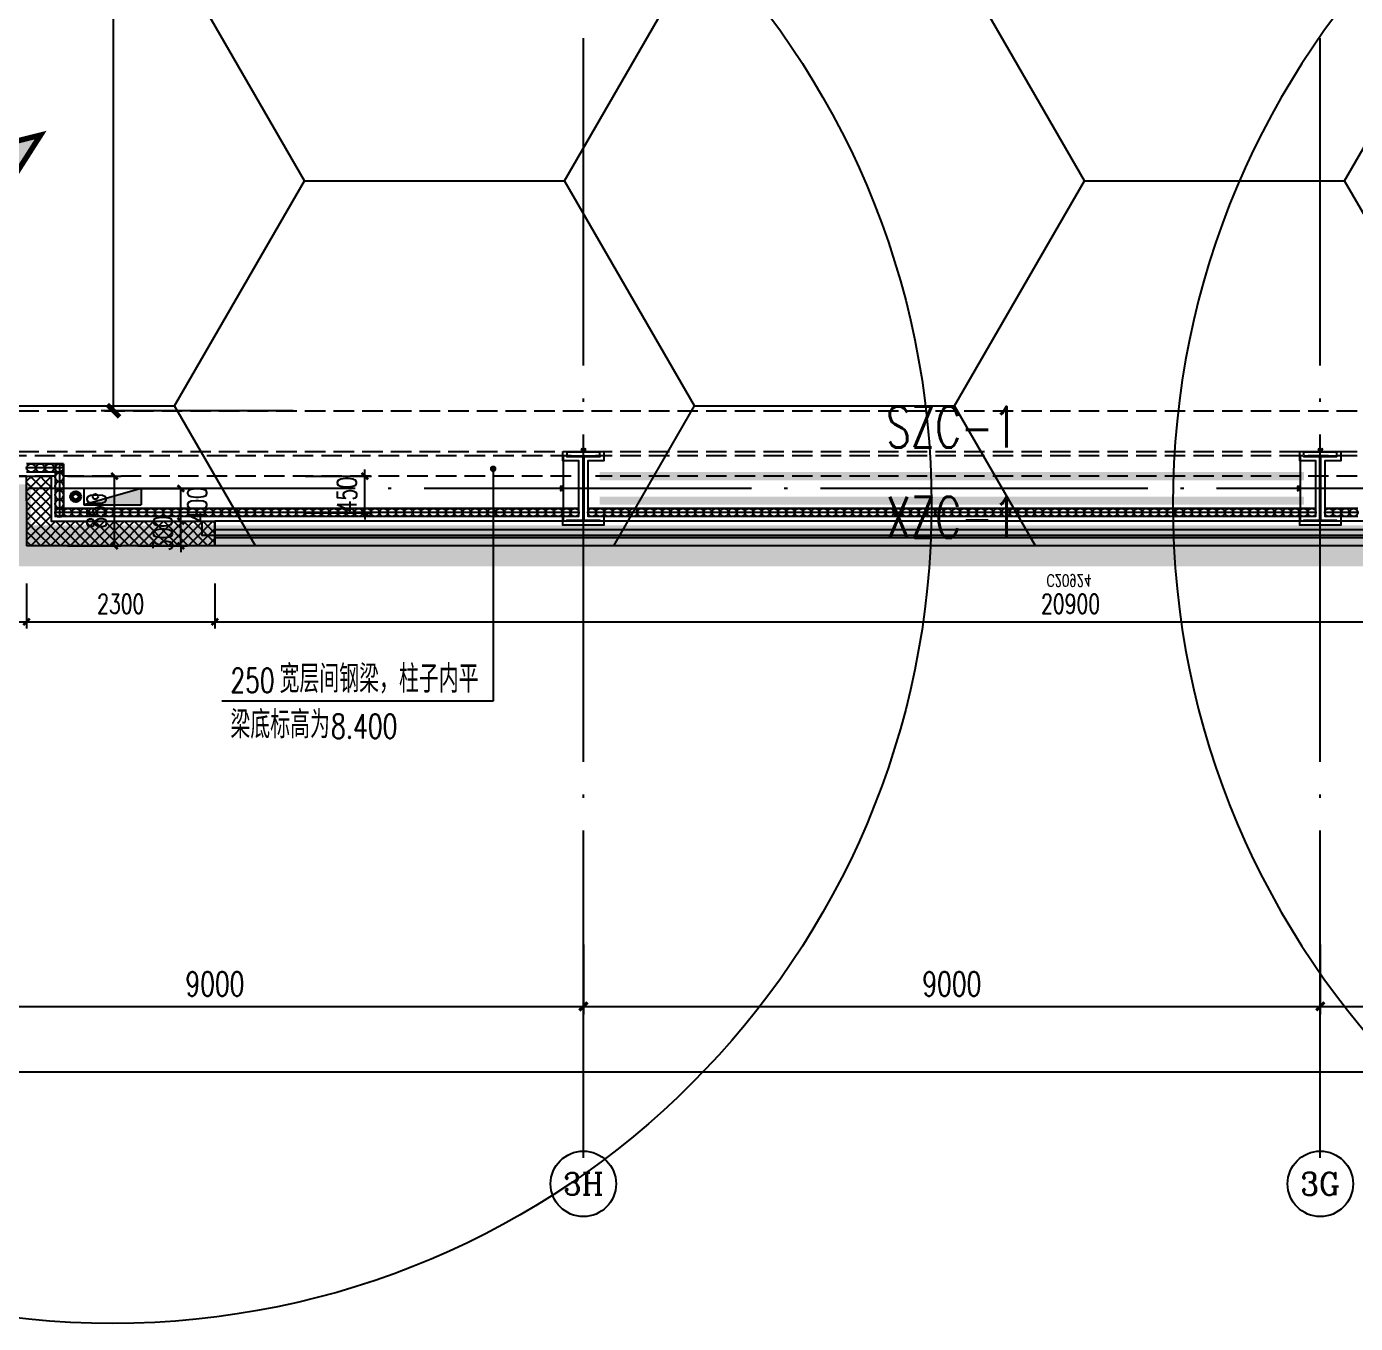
# Model space of a CAD drawing. Extents: x -821772 to -21949, y 506164 to 1049594.
# Drawn here: x -198654 to -182425, y 538719 to 554563 of the extents above; entities that cross this region are included whole.
import ezdxf
from ezdxf.enums import TextEntityAlignment as Align
from ezdxf.xclip import XClip

# ---------------------------------------------------------------- set-up
doc = ezdxf.new("R2010")
doc.units = 0
doc.header["$LTSCALE"] = 1000
doc.header["$MEASUREMENT"] = 0
doc.header["$XCLIPFRAME"] = 2
for name, pattern in [('10平面20250807_t3$0$CENTER', [2, 1.25, -0.25, 0.25, -0.25]), ('10平面20250807_t3$0$DASH', [0.35, 0.25, -0.1]), ('10平面20250807_t3$0$DOTE', [2.42, 2, -0.2, 0.02, -0.2]), ('DASH', [0.35, 0.25, -0.1])]:
    doc.linetypes.add(name, pattern=pattern)
doc.layers.get('Defpoints').update_dxf_attribs({"color": 210})
for name, color, linetype, lineweight in [('1-防火分区线', 201, 'DASH', 50), ('10平面20250807_t3$0$LG-ZF消防', 1, 'Continuous', 60), ('10平面20250807_t3$0$THIN', 8, 'Continuous', 0), ('10平面20250807_t3$0$柱间支撑', 8, '10平面20250807_t3$0$CENTER', 0)]:
    doc.layers.add(name, color=color, linetype=linetype, lineweight=lineweight)
for name, color, linetype in [('10平面20250807_t3$0$A-AXIS-D', 8, 'Continuous'), ('10平面20250807_t3$0$A-AXIS-DOTE', 8, '10平面20250807_t3$0$DOTE'), ('10平面20250807_t3$0$A-AXIS-DP', 8, 'Continuous'), ('10平面20250807_t3$0$A-AXIS-SYMB', 8, 'Continuous'), ('10平面20250807_t3$0$A-HATCH-2', 8, 'Continuous'), ('10平面20250807_t3$0$A-HRAIL', 8, 'Continuous'), ('10平面20250807_t3$0$A-LIN-V', 8, 'Continuous'), ('10平面20250807_t3$0$A-SFCE', 8, 'Continuous'), ('10平面20250807_t3$0$A-WINDOW', 8, 'Continuous'), ('10平面20250807_t3$0$AS-COLN', 8, 'Continuous'), ('10平面20250807_t3$0$AS-WALL', 8, 'Continuous'), ('10平面20250807_t3$0$AS-结构边线层', 8, 'Continuous'), ('10平面20250807_t3$0$DIM_SYMB', 8, 'Continuous'), ('10平面20250807_t3$0$PUB_HATCH', 8, 'Continuous'), ('10平面20250807_t3$0$PUB_TEXT', 8, 'Continuous'), ('10平面20250807_t3$0$SB_ZF消火栓', 10, 'Continuous'), ('10平面20250807_t3$0$SB_ZF消火栓M', 10, 'Continuous'), ('10平面20250807_t3$0$建-窗', 8, 'Continuous'), ('10平面20250807_t3$0$建-门窗编号', 8, 'Continuous'), ('PUB_HATCH', 8, 'Continuous'), ('指示', 1, 'Continuous')]:
    doc.layers.add(name, color=color, linetype=linetype)
doc.styles.add('10平面20250807_t3$0$_TCH_AXIS', font='COMPLEX', dxfattribs={"bigfont": 'GBCBIG'})
doc.styles.add('10平面20250807_t3$0$_TCH_DIM', font='SIMPLEX', dxfattribs={"bigfont": 'GBCBIG'})
doc.styles.add('10平面20250807_t3$0$_TCH_DIM_T3', font='SIMPLEX', dxfattribs={"width": 0.705882, "bigfont": 'GBCBIG'})
doc.styles.add('10平面20250807_t3$0$A-WIN-LABEL', font='SIMPLEX', dxfattribs={"bigfont": 'GBCBIG'})
doc.styles.add('10平面20250807_t3$0$TSSD_Rein', font='tj-romans1.shx', dxfattribs={"width": 0.7, "bigfont": 'tj-hztxt.shx'})
doc.dimstyles.new('10平面20250807_t3$0$_TCH_ARCH&&10', dxfattribs={"dimtxt": 29.75, "dimasz": 10, "dimexe": 10, "dimexo": 10, "dimgap": 12.625, "dimtad": 1, "dimdec": 0, "dimzin": 0, "dimdsep": 46, "dimtxsty": '10平面20250807_t3$0$_TCH_DIM_T3', "dimblk": '10平面20250807_t3$0$_ArchTick', "dimcen": 0.09, "dimclrt": 7, "dimazin": 2, "dimtfac": 1, "dimtdec": 0, "dimtix": 1, "dimtmove": 2, "dimatfit": 3, "dimfxl": 0, "dimtolj": 1, "dimtzin": 0, "dimarcsym": 0})
doc.dimstyles.new('10平面20250807_t3$0$_TCH_ARCH&&100', dxfattribs={"dimtxt": 297.5, "dimasz": 100, "dimexe": 100, "dimexo": 100, "dimgap": 126.25, "dimtad": 1, "dimdec": 0, "dimzin": 0, "dimdsep": 46, "dimtxsty": '10平面20250807_t3$0$_TCH_DIM_T3', "dimblk": '10平面20250807_t3$0$_ArchTick', "dimcen": 0.09, "dimclrt": 7, "dimazin": 2, "dimtfac": 1, "dimtdec": 0, "dimtix": 1, "dimtmove": 2, "dimatfit": 3, "dimfxl": 0, "dimtolj": 1, "dimtzin": 0, "dimarcsym": 0})
doc.dimstyles.new('10平面20250807_t3$0$_TCH_ARCH&&150', dxfattribs={"dimtxt": 446.25, "dimasz": 150, "dimexe": 150, "dimexo": 150, "dimgap": 189.375, "dimtad": 1, "dimdec": 0, "dimzin": 0, "dimdsep": 46, "dimtxsty": '10平面20250807_t3$0$_TCH_DIM_T3', "dimblk": '10平面20250807_t3$0$_ArchTick', "dimcen": 0.09, "dimclrt": 7, "dimazin": 2, "dimtfac": 1, "dimtdec": 0, "dimtix": 1, "dimtmove": 2, "dimatfit": 3, "dimfxl": 0, "dimtolj": 1, "dimtzin": 0, "dimarcsym": 0})
doc.dimstyles.new('10平面20250807_t3$0$_TCH_ARCH&&80', dxfattribs={"dimtxt": 238, "dimasz": 80, "dimexe": 80, "dimexo": 80, "dimgap": 101, "dimtad": 1, "dimdec": 0, "dimzin": 0, "dimdsep": 46, "dimtxsty": '10平面20250807_t3$0$_TCH_DIM_T3', "dimblk": '10平面20250807_t3$0$_ArchTick', "dimcen": 0.09, "dimclrt": 7, "dimazin": 2, "dimtfac": 1, "dimtdec": 0, "dimtix": 1, "dimtmove": 2, "dimatfit": 3, "dimfxl": 0, "dimtolj": 1, "dimtzin": 0, "dimarcsym": 0})
pattern_1 = [(45, (60, 0), (-60.000061, 60.000061), []), (135, (60, 0), (-60.000061, -60.000061), [])]

# ---------------------------------------------------------------- blocks, each defined once
blk = doc.blocks.new('指示')
at = {"layer": '指示'}
blk.add_hatch(color=8, dxfattribs=at).paths.add_polyline_path([(-248568, -61667), (-245540, -56919), (-242513, -61667), (-245540, -60909)])
at = {"layer": '指示', "color": 240, "const_width": 200}
blk.add_lwpolyline([(-248568, -61667), (-245540, -56919), (-242513, -61667), (-245540, -60909)], close=True, dxfattribs=at)
blk = doc.blocks.new('10平面20250807_t3$0$_ArchTick')
at = {"color": 0, "linetype": 'ByBlock', "const_width": 0.4}
blk.add_lwpolyline([(-0.5, -0.5), (0.5, 0.5)], dxfattribs=at)
blk = doc.blocks.new('*D9916')
at = {"layer": '10平面20250807_t3$0$A-AXIS-D', "color": 0, "lineweight": -2}
for p, q in [((19882, -261470), (19882, -262328)), ((28882, -261470), (28882, -262328)), ((19882, -262228), (28882, -262228))]:
    blk.add_line(p, q, dxfattribs=at)
at = {"layer": 'Defpoints', "color": 0}
for p in [(19882, -261370), (28882, -261370), (28882, -262228)]:
    blk.add_point(p, dxfattribs=at)
at = {"layer": '10平面20250807_t3$0$A-AXIS-D', "color": 0, "lineweight": -2, "xscale": 100, "yscale": 100, "zscale": 100, "rotation": 180}
blk.add_blockref('10平面20250807_t3$0$_ArchTick', (19882, -262228), dxfattribs=at)
at = {"layer": '10平面20250807_t3$0$A-AXIS-D', "color": 0, "lineweight": -2, "xscale": 100, "yscale": 100, "zscale": 100}
blk.add_blockref('10平面20250807_t3$0$_ArchTick', (28882, -262228), dxfattribs=at)
at = {"layer": '10平面20250807_t3$0$A-AXIS-D', "color": 7, "insert": (24382, -261953), "char_height": 297.5, "attachment_point": 5, "style": '10平面20250807_t3$0$_TCH_DIM_T3'}
blk.add_mtext('\\A1;9000', dxfattribs=at)
blk = doc.blocks.new('*D9917')
at = {"layer": '10平面20250807_t3$0$A-AXIS-D', "color": 0, "lineweight": -2}
for p, q in [((28882, -261470), (28882, -262328)), ((37882, -261470), (37882, -262328)), ((28882, -262228), (37882, -262228))]:
    blk.add_line(p, q, dxfattribs=at)
at = {"layer": 'Defpoints', "color": 0}
for p in [(28882, -261370), (37882, -261370), (37882, -262228)]:
    blk.add_point(p, dxfattribs=at)
at = {"layer": '10平面20250807_t3$0$A-AXIS-D', "color": 0, "lineweight": -2, "xscale": 100, "yscale": 100, "zscale": 100, "rotation": 180}
blk.add_blockref('10平面20250807_t3$0$_ArchTick', (28882, -262228), dxfattribs=at)
at = {"layer": '10平面20250807_t3$0$A-AXIS-D', "color": 0, "lineweight": -2, "xscale": 100, "yscale": 100, "zscale": 100}
blk.add_blockref('10平面20250807_t3$0$_ArchTick', (37882, -262228), dxfattribs=at)
at = {"layer": '10平面20250807_t3$0$A-AXIS-D', "color": 7, "insert": (33382, -261953), "char_height": 297.5, "attachment_point": 5, "style": '10平面20250807_t3$0$_TCH_DIM_T3'}
blk.add_mtext('\\A1;9000', dxfattribs=at)
blk = doc.blocks.new('*D9918')
at = {"layer": '10平面20250807_t3$0$A-AXIS-D', "color": 0, "lineweight": -2}
for p, q in [((37882, -261470), (37882, -262328)), ((46882, -261470), (46882, -262328)), ((37882, -262228), (46882, -262228))]:
    blk.add_line(p, q, dxfattribs=at)
at = {"layer": 'Defpoints', "color": 0}
for p in [(37882, -261370), (46882, -261370), (46882, -262228)]:
    blk.add_point(p, dxfattribs=at)
at = {"layer": '10平面20250807_t3$0$A-AXIS-D', "color": 0, "lineweight": -2, "xscale": 100, "yscale": 100, "zscale": 100, "rotation": 180}
blk.add_blockref('10平面20250807_t3$0$_ArchTick', (37882, -262228), dxfattribs=at)
at = {"layer": '10平面20250807_t3$0$A-AXIS-D', "color": 0, "lineweight": -2, "xscale": 100, "yscale": 100, "zscale": 100}
blk.add_blockref('10平面20250807_t3$0$_ArchTick', (46882, -262228), dxfattribs=at)
at = {"layer": '10平面20250807_t3$0$A-AXIS-D', "color": 7, "insert": (42382, -261953), "char_height": 297.5, "attachment_point": 5, "style": '10平面20250807_t3$0$_TCH_DIM_T3'}
blk.add_mtext('\\A1;9000', dxfattribs=at)
blk = doc.blocks.new('*D10049')
at = {"layer": '10平面20250807_t3$0$A-AXIS-D', "color": 0, "lineweight": -2}
for p, q in [((-93018, -261570), (-93018, -263128)), ((92682, -261570), (92682, -263128)), ((-93018, -263028), (92682, -263028))]:
    blk.add_line(p, q, dxfattribs=at)
at = {"layer": 'Defpoints', "color": 0}
for p in [(-93018, -261470), (92682, -261470), (92682, -263028)]:
    blk.add_point(p, dxfattribs=at)
at = {"layer": '10平面20250807_t3$0$A-AXIS-D', "color": 0, "lineweight": -2, "xscale": 100, "yscale": 100, "zscale": 100, "rotation": 180}
blk.add_blockref('10平面20250807_t3$0$_ArchTick', (-93018, -263028), dxfattribs=at)
at = {"layer": '10平面20250807_t3$0$A-AXIS-D', "color": 0, "lineweight": -2, "xscale": 100, "yscale": 100, "zscale": 100}
blk.add_blockref('10平面20250807_t3$0$_ArchTick', (92682, -263028), dxfattribs=at)
at = {"layer": '10平面20250807_t3$0$A-AXIS-D', "color": 7, "insert": (-168, -262753), "char_height": 297.5, "attachment_point": 5, "style": '10平面20250807_t3$0$_TCH_DIM_T3'}
blk.add_mtext('\\A1;185700', dxfattribs=at)
blk = doc.blocks.new('10平面20250807_t3$0$WINDOW2DLIB$DYNSTYLE$00000005')
at = {"color": 0}
for points in [[(-0.5, 0.5), (-0.5, -0.5)], [(-0.5, 0.5), (0.5, 0.5)], [(0.5, -0.5), (0.5, 0.5)], [(0.5, 0.16667), (-0.5, 0.16667)], [(0.5, -0.16667), (-0.5, -0.16667)], [(-0.5, -0.5), (0.5, -0.5)]]:
    blk.add_lwpolyline(points, dxfattribs=at)
blk = doc.blocks.new('10平面20250807_t3$0$42343243')
at = {"layer": '10平面20250807_t3$0$PUB_HATCH'}
h = blk.add_hatch(dxfattribs=at)
h.set_pattern_fill('多孔材料', color=256, scale=30, style=0)
h.set_pattern_definition(pattern_1)
h.paths.add_polyline_path([(-198354, 1222870), (-196354, 1222870), (-196354, 1223170), (-198654, 1223170)])
h = blk.add_hatch(dxfattribs=at)
h.set_pattern_fill('多孔材料', color=256, scale=30, style=0)
h.set_pattern_definition(pattern_1)
h.paths.add_polyline_path([(-198654, 1222620), (-198354, 1222320), (-198354, 1222870), (-198654, 1223170)])
h = blk.add_hatch(dxfattribs=at)
h.set_pattern_fill('多孔材料', color=256, scale=30, style=0)
h.set_pattern_definition(pattern_1)
h.paths.add_polyline_path([(-198654, 1222620), (-198654, 1222320), (-198354, 1222320)])
at = {"layer": '10平面20250807_t3$0$AS-WALL'}
for p, q in [((-196354, 1223170), (-198654, 1223170)), ((-198654, 1222620), (-198654, 1223170)), ((-196354, 1222870), (-196354, 1223170)), ((-198354, 1222870), (-196354, 1222870)), ((-198354, 1222320), (-198354, 1222870)), ((-198654, 1222620), (-198654, 1222320)), ((-198654, 1222320), (-198354, 1222320))]:
    blk.add_line(p, q, dxfattribs=at)
at = {"layer": '10平面20250807_t3$0$建-窗'}
ref = blk.add_blockref('10平面20250807_t3$0$WINDOW2DLIB$DYNSTYLE$00000005', (-185904, 1223020), dxfattribs=dict(at, xscale=-20900, yscale=-300, zscale=300, rotation=359.9999999994913))
ref.add_attrib('A', 'C20924', (-186194, 1223521), dxfattribs={"layer": '10平面20250807_t3$0$建-门窗编号', "ltscale": 500, "height": 148.8, "style": '10平面20250807_t3$0$A-WIN-LABEL', "width": 0.705882})
blk = doc.blocks.new('10平面20250807_t3$0$43243')
at = {"layer": '10平面20250807_t3$0$AS-结构边线层'}
blk.add_lwpolyline([(-227454, 549070), (-225354, 549070), (-225354, 548520), (-223514, 548520), (-223514, 548350), (-210494, 548350), (-210494, 548520), (-200454, 548520), (-200454, 549070), (-198354, 549070), (-198354, 548520), (-196514, 548520), (-196514, 548350), (-175294, 548350), (-175294, 548520), (-173454, 548520), (-173454, 549070), (-171354, 549070), (-171354, 548520), (-169514, 548520), (-169514, 548350), (-155994, 548350), (-155994, 548520), (-146454, 548520)], dxfattribs=at)
blk = doc.blocks.new('*D10482')
at = {"layer": '10平面20250807_t3$0$A-AXIS-DP', "color": 0, "lineweight": -2}
for p, q in [((-195250, 549070), (-194442, 549070)), ((-194522, 549070), (-194522, 549150)), ((-194522, 548620), (-194522, 549070)), ((-195250, 548620), (-194442, 548620)), ((-194522, 548620), (-194522, 548540))]:
    blk.add_line(p, q, dxfattribs=at)
at = {"layer": 'Defpoints', "color": 0}
for p in [(-195330, 549070), (-194522, 549070), (-195330, 548620)]:
    blk.add_point(p, dxfattribs=at)
at = {"layer": '10平面20250807_t3$0$A-AXIS-DP', "color": 0, "lineweight": -2, "xscale": 80, "yscale": 80, "zscale": 80}
for p, rotation in [((-194522, 549070), 270), ((-194522, 548620), 90)]:
    blk.add_blockref('10平面20250807_t3$0$_ArchTick', p, dxfattribs=dict(at, rotation=rotation))
at = {"layer": '10平面20250807_t3$0$A-AXIS-DP', "color": 7, "insert": (-194742, 548845), "char_height": 238, "attachment_point": 5, "rotation": 90, "style": '10平面20250807_t3$0$_TCH_DIM_T3'}
blk.add_mtext('\\A1;450', dxfattribs=at)
blk = doc.blocks.new('*D10518')
at = {"layer": '10平面20250807_t3$0$A-WINDOW', "color": 0, "lineweight": -2}
for p, q in [((-195400, 565920), (-197744, 565920)), ((-197594, 549870), (-197594, 565920)), ((-195400, 549870), (-197744, 549870))]:
    blk.add_line(p, q, dxfattribs=at)
at = {"layer": 'Defpoints', "color": 0}
for p in [(-197594, 565920), (-195250, 565920), (-195250, 549870)]:
    blk.add_point(p, dxfattribs=at)
at = {"layer": '10平面20250807_t3$0$A-WINDOW', "color": 0, "lineweight": -2, "xscale": 150, "yscale": 150, "zscale": 150}
for p, rotation in [((-197594, 565920), 90), ((-197594, 549870), 270)]:
    blk.add_blockref('10平面20250807_t3$0$_ArchTick', p, dxfattribs=dict(at, rotation=rotation))
at = {"layer": '10平面20250807_t3$0$A-WINDOW', "color": 7, "insert": (-198006, 557895), "char_height": 446.2, "attachment_point": 5, "rotation": 90, "style": '10平面20250807_t3$0$_TCH_DIM_T3'}
blk.add_mtext('\\A1;16050', dxfattribs=at)
blk = doc.blocks.new('*D10492')
at = {"layer": '10平面20250807_t3$0$A-AXIS-DP', "color": 0, "lineweight": -2}
for p, q in [((-165054, 621030), (-165054, 621079)), ((-165054, 621069), (-164654, 621069)), ((-164654, 621030), (-164654, 621079))]:
    blk.add_line(p, q, dxfattribs=at)
at = {"layer": 'Defpoints', "color": 0}
for p in [(-165054, 621020), (-164654, 621069), (-164654, 621020)]:
    blk.add_point(p, dxfattribs=at)
at = {"layer": '10平面20250807_t3$0$A-AXIS-DP', "color": 0, "lineweight": -2, "xscale": 10, "yscale": 10, "zscale": 10, "rotation": 180}
blk.add_blockref('10平面20250807_t3$0$_ArchTick', (-165054, 621069), dxfattribs=at)
at = {"layer": '10平面20250807_t3$0$A-AXIS-DP', "color": 0, "lineweight": -2, "xscale": 10, "yscale": 10, "zscale": 10}
blk.add_blockref('10平面20250807_t3$0$_ArchTick', (-164654, 621069), dxfattribs=at)
at = {"layer": '10平面20250807_t3$0$A-AXIS-DP', "color": 7, "insert": (-164854, 621096), "char_height": 29.8, "attachment_point": 5, "style": '10平面20250807_t3$0$_TCH_DIM_T3'}
blk.add_mtext('\\A1;400', dxfattribs=at)
blk = doc.blocks.new('*D10493')
at = {"layer": '10平面20250807_t3$0$A-AXIS-DP', "color": 0, "lineweight": -2}
for p, q in [((-165064, 621020), (-165105, 621020)), ((-165095, 620220), (-165095, 621020)), ((-165064, 620220), (-165105, 620220))]:
    blk.add_line(p, q, dxfattribs=at)
at = {"layer": 'Defpoints', "color": 0}
for p in [(-165095, 621020), (-165054, 621020), (-165054, 620220)]:
    blk.add_point(p, dxfattribs=at)
at = {"layer": '10平面20250807_t3$0$A-AXIS-DP', "color": 0, "lineweight": -2, "xscale": 10, "yscale": 10, "zscale": 10}
for p, rotation in [((-165095, 621020), 90), ((-165095, 620220), 270)]:
    blk.add_blockref('10平面20250807_t3$0$_ArchTick', p, dxfattribs=dict(at, rotation=rotation))
at = {"layer": '10平面20250807_t3$0$A-AXIS-DP', "color": 7, "insert": (-165123, 620620), "char_height": 29.8, "attachment_point": 5, "rotation": 90, "style": '10平面20250807_t3$0$_TCH_DIM_T3'}
blk.add_mtext('\\A1;800', dxfattribs=at)
blk = doc.blocks.new('10平面20250807_t3$0$23124232432')
at = {"layer": '10平面20250807_t3$0$柱间支撑', "const_width": 100}
for points in [[(-183054, 549070), (-191654, 549070)], [(-183054, 548770), (-191654, 548770)]]:
    blk.add_lwpolyline(points, dxfattribs=at)
at = {"layer": '10平面20250807_t3$0$THIN', "style": '10平面20250807_t3$0$TSSD_Rein', "width": 0.7}
for s, p in [('SZC-1', (-187354, 549270)), ('XZC-1', (-187354, 548166))]:
    blk.add_text(s, height=500, dxfattribs=at).set_placement(p, align=Align.BOTTOM_CENTER)
blk = doc.blocks.new('10平面20250807_t3$0$99平面图例外参$0$$LinePat$圆环')
for points in [[(0, 150), (300, 150)], [(0, 0), (300, 0)], [(0, -150), (300, -150)]]:
    blk.add_lwpolyline(points)
at = {"color": 0}
blk.add_circle((150, 0), 150, dxfattribs=at)
blk = doc.blocks.new('10平面20250807_t3$0$34242343243')
at = {"layer": '10平面20250807_t3$0$A-HRAIL', "yscale": 0.3333333333333333, "zscale": 0.3333333333333333}
for p, xscale, rotation in [((-198542, 549170), 0.3749999999076196, 180), ((-198429, 549170), 0.3749999999076196, 180), ((-198317, 549170), 0.3749999999076196, 180), ((-198204, 549170), 0.3749999999076196, 180), ((-198254, 549220), 0.3611111227129974, 270), ((-198254, 549112), 0.3611111227129974, 270), ((-198254, 549003), 0.3611111227129974, 270), ((-198254, 548895), 0.3611111227129974, 270), ((-198254, 548787), 0.3611111227129974, 270), ((-198254, 548678), 0.3611111227129974, 270), ((-198203, 548626), 0.3384127419475277, 180.0000000002033), ((-198101, 548626), 0.3384127419475277, 180.0000000002033), ((-198000, 548626), 0.3384127419475277, 180.0000000002033), ((-197898, 548626), 0.3384127419475277, 180.0000000002033), ((-197797, 548626), 0.3384127419475277, 180.0000000002033), ((-197695, 548626), 0.3384127419475277, 180.0000000002033), ((-197594, 548626), 0.3384127419475277, 180.0000000002033), ((-197492, 548626), 0.3384127419475277, 180.0000000002033), ((-197390, 548626), 0.3384127419475277, 180.0000000002033), ((-197289, 548626), 0.3384127419475277, 180.0000000002033), ((-197187, 548626), 0.3384127419475277, 180.0000000002033), ((-197086, 548626), 0.3384127419475277, 180.0000000002033), ((-196984, 548626), 0.3384127419475277, 180.0000000002033), ((-196883, 548626), 0.3384127419475277, 180.0000000002033), ((-196781, 548626), 0.3384127419475277, 180.0000000002033), ((-196680, 548626), 0.3384127419475277, 180.0000000002033), ((-196578, 548626), 0.3384127419475277, 180.0000000002033), ((-196477, 548626), 0.3384127419475277, 180.0000000002033), ((-196375, 548626), 0.3384127419475277, 180.0000000002033), ((-196274, 548626), 0.3384127419475277, 180.0000000002033), ((-196172, 548626), 0.3384127419475277, 180.0000000002033), ((-196071, 548626), 0.3384127419475277, 180.0000000002033), ((-195969, 548626), 0.3384127419475277, 180.0000000002033), ((-195868, 548626), 0.3384127419475277, 180.0000000002033), ((-195766, 548626), 0.3384127419475277, 180.0000000002033), ((-195665, 548626), 0.3384127419475277, 180.0000000002033), ((-195563, 548626), 0.3384127419475277, 180.0000000002033), ((-195462, 548626), 0.3384127419475277, 180.0000000002033), ((-195360, 548626), 0.3384127419475277, 180.0000000002033), ((-195258, 548626), 0.3384127419475277, 180.0000000002033), ((-195157, 548626), 0.3384127419475277, 180.0000000002033), ((-195055, 548626), 0.3384127419475277, 180.0000000002033), ((-194954, 548626), 0.3384127419475277, 180.0000000002033), ((-194852, 548626), 0.3384127419475277, 180.0000000002033), ((-194751, 548626), 0.3384127419475277, 180.0000000002033), ((-194649, 548626), 0.3384127419475277, 180.0000000002033), ((-194548, 548626), 0.3384127419475277, 180.0000000002033), ((-194446, 548626), 0.3384127419475277, 180.0000000002033), ((-194345, 548626), 0.3384127419475277, 180.0000000002033), ((-194243, 548626), 0.3384127419475277, 180.0000000002033), ((-194142, 548626), 0.3384127419475277, 180.0000000002033), ((-194040, 548626), 0.3384127419475277, 180.0000000002033), ((-193939, 548626), 0.3384127419475277, 180.0000000002033), ((-193837, 548626), 0.3384127419475277, 180.0000000002033), ((-193736, 548626), 0.3384127419475277, 180.0000000002033), ((-193634, 548626), 0.3384127419475277, 180.0000000002033), ((-193533, 548626), 0.3384127419475277, 180.0000000002033), ((-193431, 548626), 0.3384127419475277, 180.0000000002033), ((-193330, 548626), 0.3384127419475277, 180.0000000002033), ((-193228, 548626), 0.3384127419475277, 180.0000000002033), ((-193126, 548626), 0.3384127419475277, 180.0000000002033), ((-193025, 548626), 0.3384127419475277, 180.0000000002033), ((-192923, 548626), 0.3384127419475277, 180.0000000002033), ((-192822, 548626), 0.3384127419475277, 180.0000000002033), ((-192720, 548626), 0.3384127419475277, 180.0000000002033), ((-192619, 548626), 0.3384127419475277, 180.0000000002033), ((-192517, 548626), 0.3384127419475277, 180.0000000002033), ((-192416, 548626), 0.3384127419475277, 180.0000000002033), ((-192314, 548626), 0.3384127419475277, 180.0000000002033), ((-192213, 548626), 0.3384127419475277, 180.0000000002033), ((-192111, 548626), 0.3384127419475277, 180.0000000002033), ((-192010, 548626), 0.3384127419475277, 180.0000000002033), ((-191908, 548626), 0.3384127419475277, 180.0000000002033), ((-191699, 548626), 0.3368181818181796, 180.0000000002033), ((-191598, 548626), 0.3368181818181796, 180.0000000002033), ((-191497, 548626), 0.3368181818181796, 180.0000000002033), ((-191396, 548626), 0.3368181818181796, 180.0000000002033), ((-191295, 548626), 0.3368181818181796, 180.0000000002033), ((-191194, 548626), 0.3368181818181796, 180.0000000002033), ((-191093, 548626), 0.3368181818181796, 180.0000000002033), ((-190992, 548626), 0.3368181818181796, 180.0000000002033), ((-190891, 548626), 0.3368181818181796, 180.0000000002033), ((-190790, 548626), 0.3368181818181796, 180.0000000002033), ((-190689, 548626), 0.3368181818181796, 180.0000000002033), ((-190588, 548626), 0.3368181818181796, 180.0000000002033), ((-190487, 548626), 0.3368181818181796, 180.0000000002033), ((-190386, 548626), 0.3368181818181796, 180.0000000002033), ((-190285, 548626), 0.3368181818181796, 180.0000000002033), ((-190183, 548626), 0.3368181818181796, 180.0000000002033), ((-190082, 548626), 0.3368181818181796, 180.0000000002033), ((-189981, 548626), 0.3368181818181796, 180.0000000002033), ((-189880, 548626), 0.3368181818181796, 180.0000000002033), ((-189779, 548626), 0.3368181818181796, 180.0000000002033), ((-189678, 548626), 0.3368181818181796, 180.0000000002033), ((-189577, 548626), 0.3368181818181796, 180.0000000002033), ((-189476, 548626), 0.3368181818181796, 180.0000000002033), ((-189375, 548626), 0.3368181818181796, 180.0000000002033), ((-189274, 548626), 0.3368181818181796, 180.0000000002033), ((-189173, 548626), 0.3368181818181796, 180.0000000002033), ((-189072, 548626), 0.3368181818181796, 180.0000000002033), ((-188971, 548626), 0.3368181818181796, 180.0000000002033), ((-188870, 548626), 0.3368181818181796, 180.0000000002033), ((-188769, 548626), 0.3368181818181796, 180.0000000002033), ((-188668, 548626), 0.3368181818181796, 180.0000000002033), ((-188567, 548626), 0.3368181818181796, 180.0000000002033), ((-188466, 548626), 0.3368181818181796, 180.0000000002033), ((-188365, 548626), 0.3368181818181796, 180.0000000002033), ((-188264, 548626), 0.3368181818181796, 180.0000000002033), ((-188163, 548626), 0.3368181818181796, 180.0000000002033), ((-188062, 548626), 0.3368181818181796, 180.0000000002033), ((-187960, 548626), 0.3368181818181796, 180.0000000002033), ((-187859, 548626), 0.3368181818181796, 180.0000000002033), ((-187758, 548626), 0.3368181818181796, 180.0000000002033), ((-187657, 548626), 0.3368181818181796, 180.0000000002033), ((-187556, 548626), 0.3368181818181796, 180.0000000002033), ((-187455, 548626), 0.3368181818181796, 180.0000000002033), ((-187354, 548626), 0.3368181818181796, 180.0000000002033), ((-187253, 548626), 0.3368181818181796, 180.0000000002033), ((-187152, 548626), 0.3368181818181796, 180.0000000002033), ((-187051, 548626), 0.3368181818181796, 180.0000000002033), ((-186950, 548626), 0.3368181818181796, 180.0000000002033), ((-186849, 548626), 0.3368181818181796, 180.0000000002033), ((-186748, 548626), 0.3368181818181796, 180.0000000002033), ((-186647, 548626), 0.3368181818181796, 180.0000000002033), ((-186546, 548626), 0.3368181818181796, 180.0000000002033), ((-186445, 548626), 0.3368181818181796, 180.0000000002033), ((-186344, 548626), 0.3368181818181796, 180.0000000002033), ((-186243, 548626), 0.3368181818181796, 180.0000000002033), ((-186142, 548626), 0.3368181818181796, 180.0000000002033), ((-186041, 548626), 0.3368181818181796, 180.0000000002033), ((-185940, 548626), 0.3368181818181796, 180.0000000002033), ((-185839, 548626), 0.3368181818181796, 180.0000000002033), ((-185737, 548626), 0.3368181818181796, 180.0000000002033), ((-185636, 548626), 0.3368181818181796, 180.0000000002033), ((-185535, 548626), 0.3368181818181796, 180.0000000002033), ((-185434, 548626), 0.3368181818181796, 180.0000000002033), ((-185333, 548626), 0.3368181818181796, 180.0000000002033), ((-185232, 548626), 0.3368181818181796, 180.0000000002033), ((-185131, 548626), 0.3368181818181796, 180.0000000002033), ((-185030, 548626), 0.3368181818181796, 180.0000000002033), ((-184929, 548626), 0.3368181818181796, 180.0000000002033), ((-184828, 548626), 0.3368181818181796, 180.0000000002033), ((-184727, 548626), 0.3368181818181796, 180.0000000002033), ((-184626, 548626), 0.3368181818181796, 180.0000000002033), ((-184525, 548626), 0.3368181818181796, 180.0000000002033), ((-184424, 548626), 0.3368181818181796, 180.0000000002033), ((-184323, 548626), 0.3368181818181796, 180.0000000002033), ((-184222, 548626), 0.3368181818181796, 180.0000000002033), ((-184121, 548626), 0.3368181818181796, 180.0000000002033), ((-184020, 548626), 0.3368181818181796, 180.0000000002033), ((-183919, 548626), 0.3368181818181796, 180.0000000002033), ((-183818, 548626), 0.3368181818181796, 180.0000000002033), ((-183717, 548626), 0.3368181818181796, 180.0000000002033), ((-183616, 548626), 0.3368181818181796, 180.0000000002033), ((-183514, 548626), 0.3368181818181796, 180.0000000002033), ((-183413, 548626), 0.3368181818181796, 180.0000000002033), ((-183312, 548626), 0.3368181818181796, 180.0000000002033), ((-183211, 548626), 0.3368181818181796, 180.0000000002033), ((-183110, 548626), 0.3368181818181796, 180.0000000002033), ((-183009, 548626), 0.3368181818181796, 180.0000000002033), ((-182908, 548626), 0.3368181818181796, 180.0000000002033), ((-182699, 548626), 0.3368181818181818, 180.0000000002033), ((-182598, 548626), 0.3368181818181818, 180.0000000002033), ((-182497, 548626), 0.3368181818181818, 180.0000000002033), ((-182396, 548626), 0.3368181818181818, 180.0000000002033)]:
    blk.add_blockref('10平面20250807_t3$0$99平面图例外参$0$$LinePat$圆环', p, dxfattribs=dict(at, xscale=xscale, rotation=rotation))
blk = doc.blocks.new('10平面20250807_t3$0$A$C5D961328')
at = {"layer": '10平面20250807_t3$0$SB_ZF消火栓'}
blk.add_hatch(color=256, dxfattribs=at).paths.add_polyline_path([(0, 40), (700, 40), (700, 240)])
at = {"layer": '10平面20250807_t3$0$A-LIN-V', "ltscale": 500}
blk.add_circle((350, 40), 10001, dxfattribs=at)
at = {"layer": '10平面20250807_t3$0$SB_ZF消火栓'}
for p, q in [((700, 240), (0, 240)), ((0, 240), (0, 40)), ((700, 240), (0, 40)), ((700, 240), (700, 40)), ((0, 40), (700, 40))]:
    blk.add_line(p, q, dxfattribs=at)
at = {"layer": '10平面20250807_t3$0$SB_ZF消火栓', "color": 1}
blk.add_circle((140, 140), 32.5, dxfattribs=at)
blk = doc.blocks.new('10平面20250807_t3$0$we42342343234')
at = {"layer": '10平面20250807_t3$0$LG-ZF消防'}
blk.add_circle((-198054, 548820), 50, dxfattribs=at)
at = {"layer": '10平面20250807_t3$0$SB_ZF消火栓M'}
blk.add_blockref('10平面20250807_t3$0$A$C5D961328', (-197954, 548680), dxfattribs=at)
at = {"layer": '10平面20250807_t3$0$SB_ZF消火栓M', "xscale": -1}
blk.add_blockref('10平面20250807_t3$0$A$C5D961328', (-174304, 548680), dxfattribs=at)
blk = doc.blocks.new('10平面20250807_t3$0$234243242332')
at = {"layer": '10平面20250807_t3$0$SB_ZF消火栓'}
blk.add_blockref('10平面20250807_t3$0$we42342343234', (0, 0), dxfattribs=at)
blk = doc.blocks.new('*D11833')
at = {"layer": '10平面20250807_t3$0$A-AXIS-DP', "color": 0, "lineweight": -2}
for p, q in [((-198154, 549070), (-197500, 549070)), ((-197580, 548220), (-197580, 549070)), ((-198154, 548220), (-197500, 548220))]:
    blk.add_line(p, q, dxfattribs=at)
at = {"layer": 'Defpoints', "color": 0}
for p in [(-198234, 549070), (-197580, 549070), (-198234, 548220)]:
    blk.add_point(p, dxfattribs=at)
at = {"layer": '10平面20250807_t3$0$A-AXIS-DP', "color": 0, "lineweight": -2, "xscale": 80, "yscale": 80, "zscale": 80}
for p, rotation in [((-197580, 549070), 90), ((-197580, 548220), 270)]:
    blk.add_blockref('10平面20250807_t3$0$_ArchTick', p, dxfattribs=dict(at, rotation=rotation))
at = {"layer": '10平面20250807_t3$0$A-AXIS-DP', "color": 7, "insert": (-197800, 548645), "char_height": 238, "attachment_point": 5, "rotation": 90, "style": '10平面20250807_t3$0$_TCH_DIM_T3'}
blk.add_mtext('\\A1;850', dxfattribs=at)
blk = doc.blocks.new('*D11834')
at = {"layer": '10平面20250807_t3$0$A-AXIS-DP', "color": 0, "lineweight": -2}
for p, q in [((-196770, 548520), (-196770, 548600)), ((-197294, 548520), (-196690, 548520)), ((-196770, 548220), (-196770, 548520)), ((-197294, 548220), (-196690, 548220)), ((-196770, 548220), (-196770, 548140))]:
    blk.add_line(p, q, dxfattribs=at)
at = {"layer": 'Defpoints', "color": 0}
for p in [(-197374, 548520), (-196770, 548520), (-197374, 548220)]:
    blk.add_point(p, dxfattribs=at)
at = {"layer": '10平面20250807_t3$0$A-AXIS-DP', "color": 0, "lineweight": -2, "xscale": 80, "yscale": 80, "zscale": 80}
for p, rotation in [((-196770, 548520), 270), ((-196770, 548220), 90)]:
    blk.add_blockref('10平面20250807_t3$0$_ArchTick', p, dxfattribs=dict(at, rotation=rotation))
at = {"layer": '10平面20250807_t3$0$A-AXIS-DP', "color": 7, "insert": (-196990, 548370), "char_height": 238, "attachment_point": 5, "rotation": 90, "style": '10平面20250807_t3$0$_TCH_DIM_T3'}
blk.add_mtext('\\A1;300', dxfattribs=at)
blk = doc.blocks.new('*D11835')
at = {"layer": '10平面20250807_t3$0$A-AXIS-DP', "color": 0, "lineweight": -2}
for p, q in [((-197294, 548920), (-196690, 548920)), ((-196770, 548520), (-196770, 548920)), ((-197294, 548520), (-196690, 548520))]:
    blk.add_line(p, q, dxfattribs=at)
at = {"layer": 'Defpoints', "color": 0}
for p in [(-197374, 548920), (-196770, 548920), (-197374, 548520)]:
    blk.add_point(p, dxfattribs=at)
at = {"layer": '10平面20250807_t3$0$A-AXIS-DP', "color": 0, "lineweight": -2, "xscale": 80, "yscale": 80, "zscale": 80}
for p, rotation in [((-196770, 548920), 90), ((-196770, 548520), 270)]:
    blk.add_blockref('10平面20250807_t3$0$_ArchTick', p, dxfattribs=dict(at, rotation=rotation))
at = {"layer": '10平面20250807_t3$0$A-AXIS-DP', "color": 7, "insert": (-196570, 548720), "char_height": 238, "attachment_point": 5, "rotation": 90, "style": '10平面20250807_t3$0$_TCH_DIM_T3'}
blk.add_mtext('\\A1;400', dxfattribs=at)
blk = doc.blocks.new('*D12140')
at = {"layer": '10平面20250807_t3$0$A-AXIS-DP', "color": 0, "lineweight": -2}
for p, q in [((-200154, 547760), (-200154, 547210)), ((-198654, 547760), (-198654, 547210)), ((-200154, 547290), (-198654, 547290))]:
    blk.add_line(p, q, dxfattribs=at)
at = {"layer": 'Defpoints', "color": 0}
for p in [(-200154, 547840), (-198654, 547840), (-198654, 547290)]:
    blk.add_point(p, dxfattribs=at)
at = {"layer": '10平面20250807_t3$0$A-AXIS-DP', "color": 0, "lineweight": -2, "xscale": 80, "yscale": 80, "zscale": 80, "rotation": 180}
blk.add_blockref('10平面20250807_t3$0$_ArchTick', (-200154, 547290), dxfattribs=at)
at = {"layer": '10平面20250807_t3$0$A-AXIS-DP', "color": 0, "lineweight": -2, "xscale": 80, "yscale": 80, "zscale": 80}
blk.add_blockref('10平面20250807_t3$0$_ArchTick', (-198654, 547290), dxfattribs=at)
at = {"layer": '10平面20250807_t3$0$A-AXIS-DP', "color": 7, "insert": (-199404, 547510), "char_height": 238, "attachment_point": 5, "style": '10平面20250807_t3$0$_TCH_DIM_T3'}
blk.add_mtext('\\A1;1500', dxfattribs=at)
blk = doc.blocks.new('*D12141')
at = {"layer": '10平面20250807_t3$0$A-AXIS-DP', "color": 0, "lineweight": -2}
for p, q in [((-198654, 547760), (-198654, 547210)), ((-196354, 547760), (-196354, 547210)), ((-198654, 547290), (-196354, 547290))]:
    blk.add_line(p, q, dxfattribs=at)
at = {"layer": 'Defpoints', "color": 0}
for p in [(-198654, 547840), (-196354, 547840), (-196354, 547290)]:
    blk.add_point(p, dxfattribs=at)
at = {"layer": '10平面20250807_t3$0$A-AXIS-DP', "color": 0, "lineweight": -2, "xscale": 80, "yscale": 80, "zscale": 80, "rotation": 180}
blk.add_blockref('10平面20250807_t3$0$_ArchTick', (-198654, 547290), dxfattribs=at)
at = {"layer": '10平面20250807_t3$0$A-AXIS-DP', "color": 0, "lineweight": -2, "xscale": 80, "yscale": 80, "zscale": 80}
blk.add_blockref('10平面20250807_t3$0$_ArchTick', (-196354, 547290), dxfattribs=at)
at = {"layer": '10平面20250807_t3$0$A-AXIS-DP', "color": 7, "insert": (-197504, 547510), "char_height": 238, "attachment_point": 5, "style": '10平面20250807_t3$0$_TCH_DIM_T3'}
blk.add_mtext('\\A1;2300', dxfattribs=at)
blk = doc.blocks.new('*D12142')
at = {"layer": '10平面20250807_t3$0$A-AXIS-DP', "color": 0, "lineweight": -2}
for p, q in [((-196354, 547760), (-196354, 547210)), ((-175454, 547760), (-175454, 547210)), ((-196354, 547290), (-175454, 547290))]:
    blk.add_line(p, q, dxfattribs=at)
at = {"layer": 'Defpoints', "color": 0}
for p in [(-196354, 547840), (-175454, 547840), (-175454, 547290)]:
    blk.add_point(p, dxfattribs=at)
at = {"layer": '10平面20250807_t3$0$A-AXIS-DP', "color": 0, "lineweight": -2, "xscale": 80, "yscale": 80, "zscale": 80, "rotation": 180}
blk.add_blockref('10平面20250807_t3$0$_ArchTick', (-196354, 547290), dxfattribs=at)
at = {"layer": '10平面20250807_t3$0$A-AXIS-DP', "color": 0, "lineweight": -2, "xscale": 80, "yscale": 80, "zscale": 80}
blk.add_blockref('10平面20250807_t3$0$_ArchTick', (-175454, 547290), dxfattribs=at)
at = {"layer": '10平面20250807_t3$0$A-AXIS-DP', "color": 7, "insert": (-185904, 547510), "char_height": 238, "attachment_point": 5, "style": '10平面20250807_t3$0$_TCH_DIM_T3'}
blk.add_mtext('\\A1;20900', dxfattribs=at)
blk = doc.blocks.new('10平面20250807_t3$0$dote')
at = {"layer": '10平面20250807_t3$0$A-AXIS-D'}
for centre in [(28882.2, -264396), (37882.2, -264396)]:
    blk.add_circle(centre, 400, dxfattribs=at)
at = {"layer": '10平面20250807_t3$0$A-AXIS-DOTE', "ltscale": 2}
for p, q in [((28882.2, -264080), (28882.2, -167560.7)), ((37882.2, -264080), (37882.2, -167560.7)), ((98696.4, -255900), (-97273.6, -255900))]:
    blk.add_line(p, q, dxfattribs=at)
at = {"layer": '10平面20250807_t3$0$PUB_TEXT', "style": '10平面20250807_t3$0$_TCH_AXIS'}
for s, height, p, p2 in [('3H', 265.5, (28635.7, -264528.8), (29128.7, -264528.8)), ('3G', 276.42, (37638.7, -264534.2), (38125.7, -264534.2))]:
    blk.add_text(s, height=height, dxfattribs=at).set_placement(p, p2, align=Align.FIT)
at = {"layer": '10平面20250807_t3$0$A-AXIS-D'}
for base, p1, p2, picture, middle in [((28882.2, -262227.8), (19882.2, -261369.8), (28882.2, -261369.8), '*D9916', (24382.2, -261952.8)), ((37882.2, -262227.8), (28882.2, -261369.8), (37882.2, -261369.8), '*D9917', (33382.2, -261952.8)), ((46882.2, -262227.8), (37882.2, -261369.8), (46882.2, -261369.8), '*D9918', (42382.2, -261952.8)), ((92682.2, -263027.8), (-93017.8, -261469.8), (92682.2, -261469.8), '*D10049', (-167.8, -262752.8))]:
    dim = blk.add_linear_dim(base=base, p1=p1, p2=p2, angle=0, dimstyle='10平面20250807_t3$0$_TCH_ARCH&&100', override={"dimgap": 0}, dxfattribs=at)
    dim.commit()
    dim.dimension.update_dxf_attribs({"geometry": picture, "text_midpoint": middle, "dimtype": 129})
blk = doc.blocks.new('10平面20250807_t3$0$3243243')
at = {"layer": '10平面20250807_t3$0$A-AXIS-SYMB'}
for p, q in [((-192955.8, 549160), (-192955.8, 546320)), ((-192955.8, 546320), (-196270, 546320))]:
    blk.add_line(p, q, dxfattribs=at)
at = {"layer": '10平面20250807_t3$0$A-AXIS-SYMB', "const_width": 40}
blk.add_lwpolyline([(-192955.8, 549180, 1), (-192955.8, 549140, 1)], format="xyb", close=True, dxfattribs=at)
at = {"layer": '10平面20250807_t3$0$A-SFCE', "color": 2, "linetype": '10平面20250807_t3$0$DASH'}
for p, q in [((-192004.2, 549320), (-200704.2, 549320)), ((-192004.2, 549070), (-200704.2, 549070))]:
    blk.add_line(p, q, dxfattribs=at)
at = {"layer": '10平面20250807_t3$0$A-SFCE', "linetype": '10平面20250807_t3$0$DASH'}
for p, q in [((-174004.2, 549320), (-191704.2, 549320)), ((-174004.2, 549070), (-191704.2, 549070))]:
    blk.add_line(p, q, dxfattribs=at)
at = {"layer": '10平面20250807_t3$0$PUB_TEXT', "style": '10平面20250807_t3$0$_TCH_DIM'}
for s, p in [('宽层间钢梁，柱子内平', (-195565, 546425)), ('梁底标高为', (-196165, 545865))]:
    blk.add_text(s, height=337.59, dxfattribs=at).set_placement(p)
at = {"layer": '10平面20250807_t3$0$PUB_TEXT', "style": '10平面20250807_t3$0$_TCH_DIM', "width": 0.705882}
for s, p in [('250', (-196165, 546425)), ('8.400', (-194936.3, 545865))]:
    blk.add_text(s, height=297.5, dxfattribs=at).set_placement(p)
at = {"layer": '10平面20250807_t3$0$A-AXIS-DP', "color": 1}
dim = blk.add_aligned_dim(p1=(-195330, 548620), p2=(-195330, 549070), distance=-808, dimstyle='10平面20250807_t3$0$_TCH_ARCH&&80', dxfattribs=at)
dim.commit()
dim.dimension.update_dxf_attribs({"geometry": '*D10482', "text_midpoint": (-194742, 548845)})
blk = doc.blocks.new('10平面20250807_t3$0$4324324')
at = {"layer": '10平面20250807_t3$0$A-HATCH-2', "linetype": '10平面20250807_t3$0$DASH'}
for p, q in [((-312854.2, 549870), (-138054.2, 549870)), ((-312854.2, 549370), (-138054.2, 549370))]:
    blk.add_line(p, q, dxfattribs=at)
at = {"layer": '10平面20250807_t3$0$A-WINDOW'}
dim = blk.add_aligned_dim(p1=(-195250, 549870), p2=(-195250, 565919.9), distance=2343.8, dimstyle='10平面20250807_t3$0$_TCH_ARCH&&150', dxfattribs=at)
dim.commit()
dim.dimension.update_dxf_attribs({"geometry": '*D10518', "text_midpoint": (-198006.2, 557894.9)})
blk = doc.blocks.new('10平面20250807_t3$0$w42343243')
at = {"layer": '10平面20250807_t3$0$A-HATCH-2'}
blk.add_lwpolyline([(-165104.2, 621070), (-164604.2, 621070), (-164604.2, 620958), (-164800.2, 620958), (-164800.2, 620282), (-164604.2, 620282), (-164604.2, 620170), (-165104.2, 620170), (-165104.2, 620282), (-164908.2, 620282), (-164908.2, 620958), (-165104.2, 620958)], close=True, dxfattribs=at)
at = {"layer": '10平面20250807_t3$0$AS-COLN', "color": 3}
blk.add_lwpolyline([(-165054.2, 621020), (-164654.2, 621020), (-164654.2, 621008), (-164850.2, 621008), (-164850.2, 620232), (-164654.2, 620232), (-164654.2, 620220), (-165054.2, 620220), (-165054.2, 620232), (-164858.2, 620232), (-164858.2, 621008), (-165054.2, 621008)], close=True, dxfattribs=at)
at = {"layer": '10平面20250807_t3$0$A-AXIS-DP'}
for p1, p2, distance, picture, middle in [((-165054.2, 621020), (-164654.2, 621020), 48.8, '*D10492', (-164854.2, 621096.2)), ((-165054.2, 620220), (-165054.2, 621020), 41.2, '*D10493', (-165122.9, 620620))]:
    dim = blk.add_aligned_dim(p1=p1, p2=p2, distance=distance, dimstyle='10平面20250807_t3$0$_TCH_ARCH&&10', dxfattribs=at)
    dim.commit()
    dim.dimension.update_dxf_attribs({"geometry": picture, "text_midpoint": middle})
blk = doc.blocks.new('10平面20250807_t3$0$42343')
at = {"layer": '10平面20250807_t3$0$A-WINDOW'}
for p in [(-27000, -71700), (-18000, -71700)]:
    blk.add_blockref('10平面20250807_t3$0$w42343243', p, dxfattribs=at)
blk = doc.blocks.new('10平面20250807_t3')
at = {"layer": '10平面20250807_t3$0$A-AXIS-DP'}
blk.add_blockref('10平面20250807_t3$0$3243243', (0, 0), dxfattribs=at)
at = {"layer": '10平面20250807_t3$0$A-WINDOW'}
for name in ['10平面20250807_t3$0$43243', '10平面20250807_t3$0$42343', '10平面20250807_t3$0$4324324']:
    blk.add_blockref(name, (0, 0), dxfattribs=at)
at = {"layer": '10平面20250807_t3$0$A-WINDOW', "xscale": -1, "rotation": 180}
blk.add_blockref('10平面20250807_t3$0$42343243', (0, 1771390), dxfattribs=at)
at = {"layer": '10平面20250807_t3$0$AS-WALL'}
blk.add_blockref('10平面20250807_t3$0$dote', (-220736.4, 804820), dxfattribs=at)
at = {"layer": '10平面20250807_t3$0$DIM_SYMB'}
blk.add_blockref('10平面20250807_t3$0$34242343243', (0, 0), dxfattribs=at)
at = {"layer": '10平面20250807_t3$0$SB_ZF消火栓', "linetype": 'Continuous'}
blk.add_blockref('10平面20250807_t3$0$234243242332', (0, 0), dxfattribs=at)
at = {"layer": '10平面20250807_t3$0$柱间支撑'}
blk.add_blockref('10平面20250807_t3$0$23124232432', (0, 0), dxfattribs=at)
at = {"layer": '10平面20250807_t3$0$A-AXIS-DP'}
for p1, p2, distance, picture, middle in [((-198234.2, 548220), (-198234.2, 549070), -654.2, '*D11833', (-197800, 548645)), ((-197374.2, 548219.9), (-197374.2, 548519.9), -604.2, '*D11834', (-196990, 548369.9)), ((-200154.2, 547840), (-198654.2, 547840), -550, '*D12140', (-199404.2, 547510)), ((-198654.2, 547840), (-196354.2, 547840), -550, '*D12141', (-197504.2, 547510)), ((-196354.2, 547840), (-175454.2, 547840), -550, '*D12142', (-185904.2, 547510))]:
    dim = blk.add_aligned_dim(p1=p1, p2=p2, distance=distance, dimstyle='10平面20250807_t3$0$_TCH_ARCH&&80', dxfattribs=at)
    dim.commit()
    dim.dimension.update_dxf_attribs({"geometry": picture, "text_midpoint": middle})
dim = blk.add_linear_dim(base=(-196770, 548920), p1=(-197374.2, 548519.9), p2=(-197374.2, 548920), angle=90, dimstyle='10平面20250807_t3$0$_TCH_ARCH&&80', dxfattribs=at)
dim.commit()
dim.dimension.update_dxf_attribs({"geometry": '*D11835', "text_midpoint": (-196570, 548720), "dimtype": 129})

msp = doc.modelspace()

# ---------------------------------------------------------------- block references
at = {"ltscale": 100}
ref = msp.add_blockref('10平面20250807_t3', (0, 0), dxfattribs=at)
XClip(ref).set_block_clipping_path([(-386212.6353242097, 506163.79756496), (-21948.7593967821, 884998.2285294847)])

# ---------------------------------------------------------------- next in the draw order: hatches: boundary and pattern name
at = {"layer": 'PUB_HATCH', "ltscale": 5000}
h = msp.add_hatch(dxfattribs=at)
h.set_pattern_fill('HONEY', color=8, scale=2000)
h.set_pattern_definition([(0, (0, 0), (4762.5, 2749.63), [3175, -6350]), (120, (0, 0), (-4762.499, 2749.631), [3175, -6350]), (60, (0, 0), (0.0006, 5499.261), [-6350, 3175])])
h.paths.add_polyline_path([(-252854.2, 548219.9), (-252854.2, 548720), (-254254.2, 548720), (-254254.2, 548219.9), (-313754.2, 548219.9), (-313754.2, 567383.2), (-296221.3, 621420), (-254254.2, 621420), (-254254.2, 620920), (-252854.2, 620920), (-252854.2, 621420), (-200254.2, 621420), (-200254.2, 620920), (-198854.2, 620920), (-198854.2, 621420), (-146254.2, 621420), (-146254.2, 620920), (-144854.2, 620920), (-144854.2, 621420), (-128054.2, 621420), (-128054.2, 548219.9), (-144854.2, 548219.9), (-144854.2, 548720), (-146254.2, 548720), (-146254.2, 548219.9), (-198854.2, 548219.9), (-198854.2, 548720), (-200254.2, 548720), (-200254.2, 548219.9)])

# ---------------------------------------------------------------- next in the draw order: linework, layer by layer
at = {"layer": '1-防火分区线', "color": 1, "linetype": 'DASH', "ltscale": 5, "const_width": 500}
msp.add_lwpolyline([(-146254.2, 548219.9), (-198854.2, 548219.9), (-198854.2, 548720), (-200254.2, 548720), (-200254.2, 548219.9), (-252854.2, 548219.9), (-252854.2, 548720), (-254254.2, 548720), (-254254.2, 548219.9), (-313754.2, 548219.9), (-313754.2, 567383.2), (-296221.3, 621420), (-296221.3, 621420), (-254254.2, 621420), (-254254.2, 620920), (-252854.2, 620920), (-252854.2, 621420), (-200254.2, 621420), (-200254.2, 620920), (-198854.2, 620920), (-198854.2, 621420), (-146254.2, 621420)], dxfattribs=at)

# ---------------------------------------------------------------- next in the draw order: block references
at = {"layer": '指示', "xscale": -0.3359999999217689, "yscale": 0.3359999999217689, "zscale": 0.3359999999217689, "rotation": 179.999955524289}
msp.add_blockref('指示', (-116999.3, 532516.2), dxfattribs=at)

doc.saveas('drawing.dxf')
